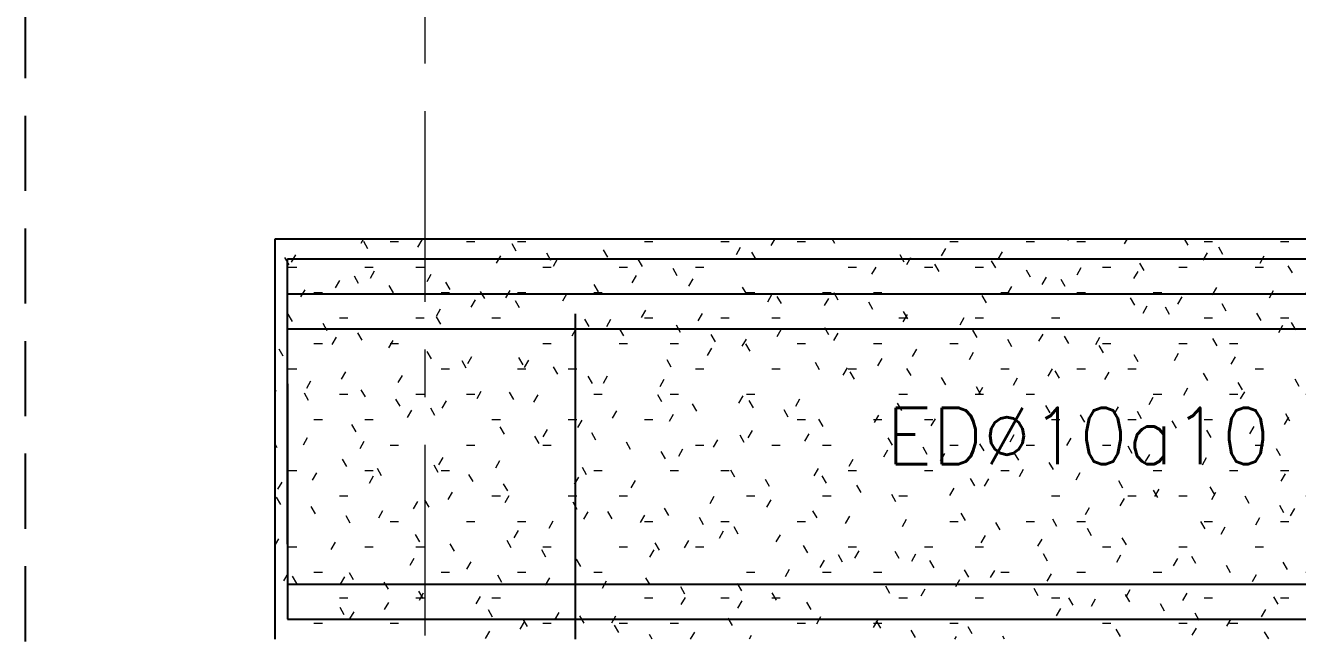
# Model space of a CAD drawing. Extents: x -9282 to 18119, y -11629 to 17404.
# Drawn here: x 1214.8 to 1468.8, y 3472.6 to 3595.1 of the extents above; entities that cross this region are included whole.
import ezdxf
from ezdxf.enums import TextEntityAlignment as Align

# ---------------------------------------------------------------- set-up
doc = ezdxf.new("R2010")
doc.units = 0
doc.header["$LTSCALE"] = 30
doc.header["$MEASUREMENT"] = 0
for name, pattern in [('EJEH$0$DASHED', [0.75, 0.5, -0.25]), ('EJEH$0$Grid Line', [2.2225, 1.27, -0.3175, 0.3175, -0.3175]), ('EJEH$0$RLE-PROYECCION', [0.71438, 0.47625, -0.23813])]:
    doc.linetypes.add(name, pattern=pattern)
doc.layers.get('0').update_dxf_attribs({"linetype": 'CONTINUOUS'})
for name, color, linetype in [('EJEH$0$CORTES', 5, 'CONTINUOUS'), ('EJEH$0$RLA-FE', 7, 'CONTINUOUS'), ('EJEH$0$RLA-TEXTOS-FE', 9, 'CONTINUOUS')]:
    doc.layers.add(name, color=color, linetype=linetype)
doc.layers.add('EJEH$0$RLA-ACHURADO', color=30, linetype='EJEH$0$RLE-PROYECCION', lineweight=15, transparency=0.7)
doc.layers.add('EJEH$0$RLA-CONTORNO', color=30, linetype='CONTINUOUS', lineweight=25)
doc.layers.add('EJEH$0$RLE-EJES-AUXILIAR', color=1, linetype='EJEH$0$Grid Line', lineweight=15)
doc.styles.add('EJEH$0$RomanS', font='romans.shx', dxfattribs={"height": 11.25})
pattern_1 = [(0, (-439.582, -2117.392), (20.32, 5.08), [1.676, -13.564, 1.676, -13.564, -81.28]), (0, (-439.582, -2117.392), (20.32, 5.08), [-30.48, 1.676, -28.804, 1.676, -13.564, -35.56]), (0, (-439.582, -2117.392), (20.32, 5.08), [-76.2, 1.676, -8.484, 1.676, -23.724]), (120, (-431.962, -2114.852), (-14.559409, 15.057636), [1.676, -13.564, 1.676, -13.564, -81.28]), (120, (-431.962, -2114.852), (-14.559409, 15.057636), [-30.48, 1.676, -28.804, 1.676, -13.564, -35.56]), (120, (-431.962, -2114.852), (-14.559409, 15.057636), [-76.2, 1.676, -8.484, 1.676, -23.724]), (240, (-429.422, -2104.692), (-5.760591, -20.137636), [1.676, -13.564, 1.676, -13.564, -81.28]), (240, (-429.422, -2104.692), (-5.760591, -20.137636), [-30.48, 1.676, -28.804, 1.676, -13.564, -35.56]), (240, (-429.422, -2104.692), (-5.760591, -20.137636), [-76.2, 1.676, -8.484, 1.676, -23.724])]

# ---------------------------------------------------------------- blocks, each defined once
blk = doc.blocks.new('*U153')
at = {"layer": 'EJEH$0$RLA-FE'}
for p, q in [((0, -50), (0, 0)), ((0, 0), (918.21, 0))]:
    blk.add_line(p, q, dxfattribs=at)
at = {"layer": 'EJEH$0$RLA-FE', "color": 3, "style": 'EJEH$0$RomanS', "flags": 8}
for tag, p in [('F=', (537.52, 9.32)), ('NUM', (551.93, 9.32))]:
    blk.add_attdef(tag, text='', height=11.25, dxfattribs=at).set_placement(p, align=Align.RIGHT)
at = {"layer": 'EJEH$0$RLA-FE', "color": 3, "style": 'EJEH$0$RomanS'}
for tag, p, flags in [('PHI', (555.82, 9.54), 14), ('DIAM', (565.68, 9.32), 12), ('MINUS', (587.7, 9.32), 13), ('MARK', (601.09, 9.32), 13), ('TEXTO_FE1', (604.39, 9.32), 8), ('TEXTO_FE2', (671.91, 9.34), 8), ('TIPO', (498.8, -75.78), 13), ('NVECES', (484.93, -94.72), 13), ('NUMFE', (488.86, -114.48), 13), ('CAPA', (497.06, -133.6), 13), ('DESPLAZA', (278.34, -151.59), 13), ('ESPACIO', (284.39, -169.95), 13), ('CANT', (298.23, -188.75), 13)]:
    blk.add_attdef(tag, p, '', height=11.25, dxfattribs=dict(at, flags=flags))
blk = doc.blocks.new('*U155')
at = {"layer": 'EJEH$0$RLA-FE'}
for p, q in [((0, -50), (0, 0)), ((0, 0), (718.21, 0))]:
    blk.add_line(p, q, dxfattribs=at)
at = {"layer": 'EJEH$0$RLA-FE', "color": 3, "style": 'EJEH$0$RomanS', "flags": 8}
for tag, p in [('F=', (523.7, 36.32)), ('NUM', (538.11, 36.32))]:
    blk.add_attdef(tag, text='', height=11.25, dxfattribs=at).set_placement(p, align=Align.RIGHT)
at = {"layer": 'EJEH$0$RLA-FE', "color": 3, "style": 'EJEH$0$RomanS'}
for tag, p, flags in [('PHI', (542, 36.54), 14), ('DIAM', (551.86, 36.32), 12), ('MINUS', (573.88, 36.32), 13), ('MARK', (587.27, 36.32), 13), ('TEXTO_FE1', (590.57, 36.32), 8), ('TEXTO_FE2', (658.09, 36.34), 8), ('TIPO', (398.8, -75.78), 13), ('NVECES', (384.93, -94.72), 13), ('NUMFE', (388.86, -114.48), 13), ('CAPA', (397.06, -133.6), 13), ('DESPLAZA', (278.34, -151.59), 13), ('ESPACIO', (284.39, -169.95), 13), ('CANT', (298.23, -188.75), 13)]:
    blk.add_attdef(tag, p, '', height=11.25, dxfattribs=dict(at, flags=flags))
blk = doc.blocks.new('*U156')
at = {"layer": 'EJEH$0$RLA-FE'}
for p, q in [((0, -40), (0, 0)), ((0, 0), (628.21, 0))]:
    blk.add_line(p, q, dxfattribs=at)
at = {"layer": 'EJEH$0$RLA-FE', "color": 3, "style": 'EJEH$0$RomanS', "flags": 8}
for tag, p in [('F=', (504.09, 66.32)), ('NUM', (518.5, 66.32))]:
    blk.add_attdef(tag, text='', height=11.25, dxfattribs=at).set_placement(p, align=Align.RIGHT)
at = {"layer": 'EJEH$0$RLA-FE', "color": 3, "style": 'EJEH$0$RomanS'}
for tag, p, flags in [('PHI', (522.39, 66.54), 14), ('DIAM', (532.25, 66.32), 12), ('MINUS', (554.27, 66.32), 13), ('MARK', (567.66, 66.32), 13), ('TEXTO_FE1', (570.96, 66.32), 8), ('TEXTO_FE2', (638.48, 66.34), 8), ('TIPO', (353.8, -75.78), 13), ('NVECES', (339.93, -94.72), 13), ('NUMFE', (343.86, -114.48), 13), ('CAPA', (352.06, -133.6), 13), ('DESPLAZA', (278.34, -151.59), 13), ('ESPACIO', (284.39, -169.95), 13), ('CANT', (298.23, -188.75), 13)]:
    blk.add_attdef(tag, p, '', height=11.25, dxfattribs=dict(at, flags=flags))
blk = doc.blocks.new('*U149')
at = {"layer": 'EJEH$0$RLA-FE'}
for p, q in [((0, 40), (0, 0)), ((0, 0), (578.21, 0))]:
    blk.add_line(p, q, dxfattribs=at)
at = {"layer": 'EJEH$0$RLA-FE', "color": 3, "style": 'EJEH$0$RomanS', "flags": 8}
for tag, p in [('F=', (138.34, -19.89)), ('NUM', (152.75, -19.89))]:
    blk.add_attdef(tag, text='', height=11.25, dxfattribs=at).set_placement(p, align=Align.RIGHT)
at = {"layer": 'EJEH$0$RLA-FE', "color": 3, "style": 'EJEH$0$RomanS'}
for tag, p, flags in [('PHI', (156.64, -19.68), 12), ('DIAM', (166.5, -19.89), 12), ('MINUS', (188.52, -19.89), 13), ('MARK', (201.91, -19.89), 13), ('TEXTO_FE1', (205.21, -19.89), 8), ('TEXTO_FE2', (272.73, -19.88), 8), ('TIPO', (328.8, -57.92), 13), ('NVECES', (314.93, -76.86), 13), ('NUMFE', (318.86, -96.62), 13), ('CAPA', (327.06, -115.74), 13), ('DESPLAZA', (277.18, -134.17), 13), ('ESPACIO', (283.22, -152.53), 13), ('CANT', (297.06, -171.33), 13)]:
    blk.add_attdef(tag, p, '', height=11.25, dxfattribs=dict(at, flags=flags))
blk = doc.blocks.new('*U150')
at = {"layer": 'EJEH$0$RLA-FE'}
for p, q in [((0, 40), (0, 0)), ((0, 0), (1028.21, 0))]:
    blk.add_line(p, q, dxfattribs=at)
at = {"layer": 'EJEH$0$RLA-FE', "color": 3, "style": 'EJEH$0$RomanS', "flags": 8}
for tag, p in [('F=', (521.29, -47.89)), ('NUM', (535.7, -47.89))]:
    blk.add_attdef(tag, text='', height=11.25, dxfattribs=at).set_placement(p, align=Align.RIGHT)
at = {"layer": 'EJEH$0$RLA-FE', "color": 3, "style": 'EJEH$0$RomanS'}
for tag, p, flags in [('PHI', (539.59, -47.68), 12), ('DIAM', (549.45, -47.89), 12), ('MINUS', (571.47, -47.89), 13), ('MARK', (584.86, -47.89), 13), ('TEXTO_FE1', (588.16, -47.89), 8), ('TEXTO_FE2', (655.68, -47.88), 8), ('TIPO', (553.8, -57.92), 13), ('NVECES', (539.93, -76.86), 13), ('NUMFE', (543.86, -96.62), 13), ('CAPA', (552.06, -115.74), 13), ('DESPLAZA', (277.18, -134.17), 13), ('ESPACIO', (283.22, -152.53), 13), ('CANT', (297.06, -171.33), 13)]:
    blk.add_attdef(tag, p, '', height=11.25, dxfattribs=dict(at, flags=flags))
blk = doc.blocks.new('EJEH')
at = {"layer": 'EJEH$0$RLA-ACHURADO'}
h = blk.add_hatch(dxfattribs=at)
h.set_pattern_fill('SAND - DENSE', color=256, style=0, pattern_type=2)
h.set_pattern_definition(pattern_1)
h.paths.add_polyline_path([(-1586.82, 1103), (-1586.82, 1183), (-1646.82, 1183), (-1646.82, 1103), (-1594.99, 1103)], flags=0)
h = blk.add_hatch(dxfattribs=at)
h.set_pattern_fill('SAND - DENSE', color=256, style=0, pattern_type=2)
h.set_pattern_definition(pattern_1)
h.paths.add_polyline_path([(-1239.82, 1103), (-1239.82, 1183), (-1586.82, 1183), (-1586.82, 1103), (-1264.88, 1103)], flags=0)
at = {"layer": 'EJEH$0$CORTES', "color": 1, "linetype": 'EJEH$0$DASHED'}
blk.add_lwpolyline([(-1646.67, 1314.8), (-1146.48, 1314.8, -0.414214), (-1096.48, 1264.8), (-1096.48, 652.58, -0.414214), (-1146.48, 602.58), (-1646.67, 602.58, -0.414214), (-1696.67, 652.58), (-1696.67, 1264.8, -0.414214)], format="xyb", close=True, dxfattribs=at)
at = {"layer": 'EJEH$0$RLA-CONTORNO'}
for p, q in [((-1646.82, 1183), (-1586.82, 1183)), ((-1646.82, 1103), (-1646.82, 1183)), ((-1586.82, 1183), (-1239.82, 1183)), ((-1586.82, 1103), (-1586.82, 1168))]:
    blk.add_line(p, q, dxfattribs=at)
at = {"layer": 'EJEH$0$RLE-EJES-AUXILIAR'}
blk.add_line((-1616.82, 637), (-1616.82, 1444.64), dxfattribs=at)
at = {"layer": 'EJEH$0$RLA-FE'}
for name, p in [('*U156', (-1644.33, 1165)), ('*U155', (-1644.33, 1172)), ('*U153', (-1644.33, 1179)), ('*U150', (-1644.33, 1114)), ('*U149', (-1644.33, 1107))]:
    blk.add_blockref(name, p, dxfattribs=at)
at = {"layer": 'EJEH$0$RLA-TEXTOS-FE', "color": 9, "style": 'EJEH$0$RomanS'}
blk.add_text('ED%%C10a10', height=11.25, dxfattribs=at).set_placement((-1486.42, 1138), align=Align.CENTER)

msp = doc.modelspace()

# ---------------------------------------------------------------- block references
msp.add_blockref('EJEH', (2911.44, 2369.47))

doc.saveas('drawing.dxf')
